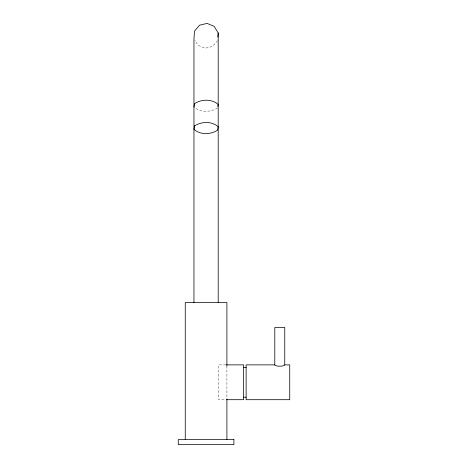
<?xml version="1.0" encoding="UTF-8"?>
<svg xmlns="http://www.w3.org/2000/svg" width="468" height="468" viewBox="0 0 468 468"><rect width="100%" height="100%" fill="white"/><g stroke="black" fill="none" stroke-linecap="round" stroke-linejoin="round"><path stroke-width="0.35" stroke-dasharray="2.34 1.75" d="M217.591 40.593L212.589 46.449L205.101 48.251L197.982 45.302L194.688 39.926M217.591 107.886C210.91 112.238 200.807 112.794 194.536 107.476M225.828 364.876L218.702 364.876L218.702 399.695L225.828 399.695M226.904 365.964L226.904 398.052"/><path stroke-width="0.7" d="M217.866 37.101L218.193 32.912L214.168 26.348L207.055 23.4L199.567 25.196L194.565 31.058L193.957 38.733L193.957 302.527M193.957 107.055L194.565 103.621C201.462 99.117 211.881 98.754 218.193 104.452L217.831 106.511M284.755 364.876L284.088 365.549L282.262 366.04L279.77 366.222L277.278 366.04L275.453 365.549L274.786 364.876L274.786 327.489L284.755 327.489L284.755 364.876L289.739 364.876L289.739 399.695L246.121 399.695L246.121 364.876L274.786 364.876M226.535 364.876L243.629 364.876L243.629 399.695L226.535 399.695M243.629 367.351L246.121 367.351M243.629 397.221L246.121 397.221M226.904 365.964L226.904 302.527L185.252 302.527L185.252 439.616M226.904 398.777L226.904 439.616M218.193 32.912L218.193 302.527M194.565 125.915L193.957 129.349C200.275 135.053 210.688 134.69 217.591 130.18L218.193 126.746C211.881 121.048 201.462 121.411 194.565 125.915M233.895 439.616L178.261 439.616L178.261 444.6L233.895 444.6L233.895 439.616"/></g></svg>
